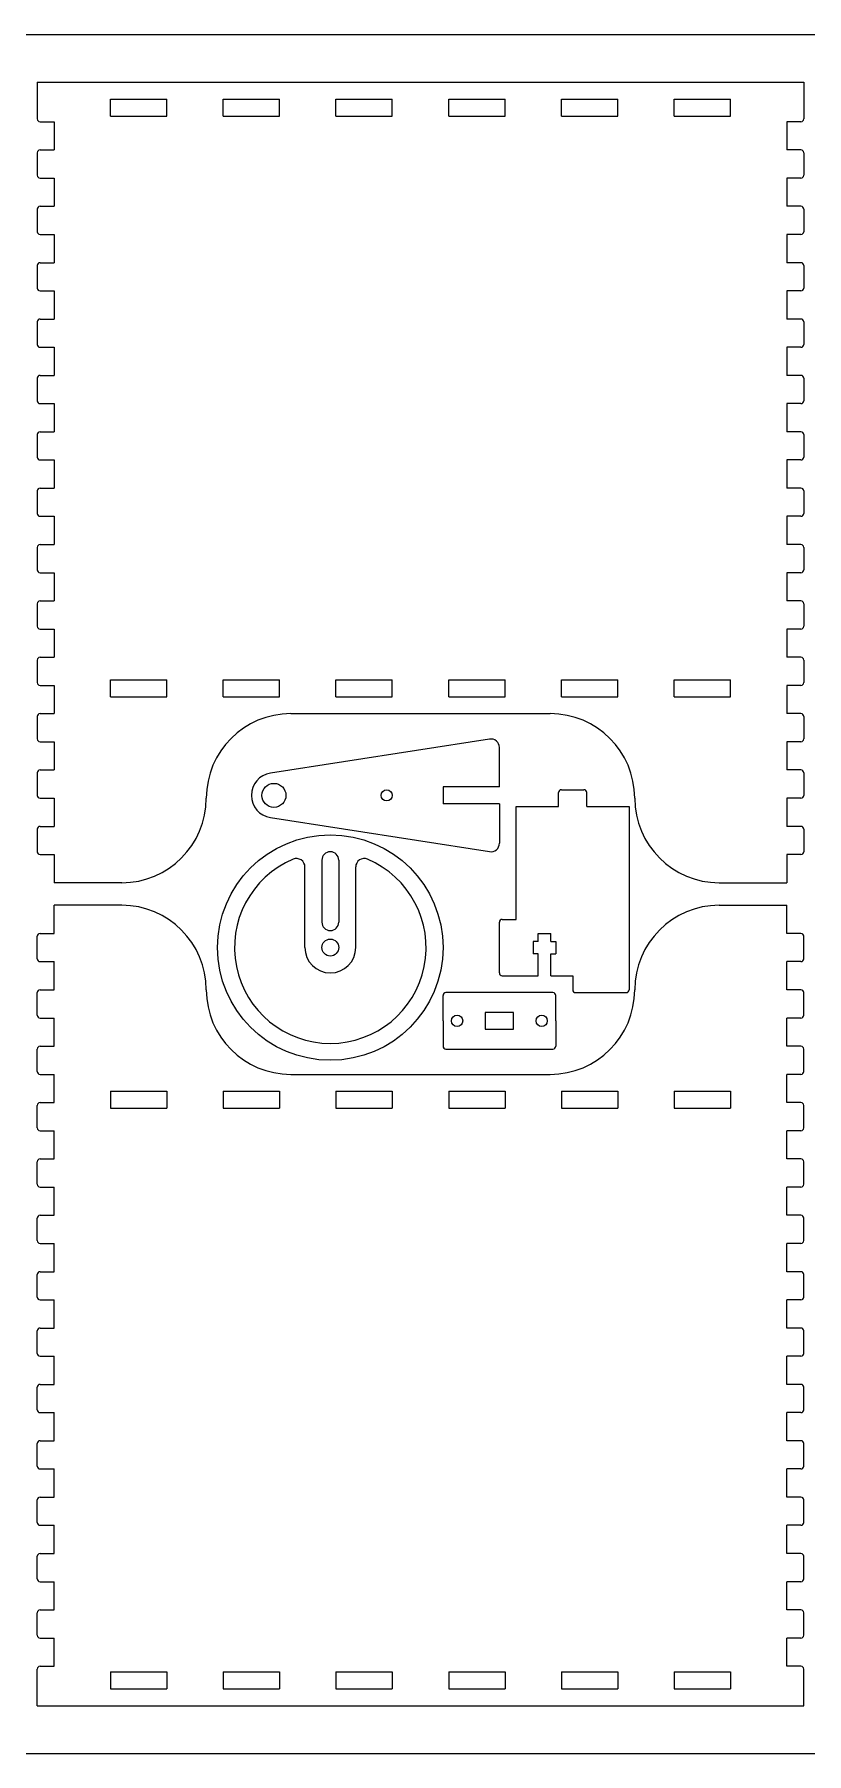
# Model space of a CAD drawing. Header units: millimetres. Extents: x 0 to 1220, y 0 to 610.
# Drawn here: x 465 to 739, y 0 to 610 of the extents above; entities that cross this region are included whole.
import ezdxf

# ---------------------------------------------------------------- set-up
doc = ezdxf.new("R2010")
doc.units = ezdxf.units.MM
doc.layers.get('0').update_dxf_attribs({"linetype": 'CONTINUOUS', "lineweight": 0})

msp = doc.modelspace()

# ---------------------------------------------------------------- linework, layer by layer
for p, q in [((0, 610), (1220, 610)), ((466, 593), (738, 593)), ((466, 593), (466, 580)), ((738, 593), (738, 580)), ((492, 581), (492, 587)), ((492, 587), (512, 587)), ((512, 581), (512, 587)), ((532, 581), (532, 587)), ((532, 587), (552, 587)), ((552, 581), (552, 587)), ((572, 581), (572, 587)), ((572, 587), (592, 587)), ((592, 581), (592, 587)), ((612, 581), (612, 587)), ((612, 587), (632, 587)), ((632, 581), (632, 587)), ((652, 581), (652, 587)), ((652, 587), (672, 587)), ((672, 581), (672, 587)), ((692, 581), (692, 587)), ((692, 587), (712, 587)), ((712, 581), (712, 587)), ((492, 581), (512, 581)), ((532, 581), (552, 581)), ((572, 581), (592, 581)), ((612, 581), (632, 581)), ((652, 581), (672, 581)), ((692, 581), (712, 581)), ((467, 579), (472, 579)), ((472, 579), (472, 569)), ((732, 579), (732, 569)), ((737, 579), (732, 579)), ((466, 568), (466, 560)), ((467, 569), (472, 569)), ((737, 569), (732, 569)), ((738, 568), (738, 560)), ((467, 559), (472, 559)), ((472, 559), (472, 549)), ((732, 559), (732, 549)), ((737, 559), (732, 559)), ((466, 548), (466, 540)), ((467, 549), (472, 549)), ((737, 549), (732, 549)), ((738, 548), (738, 540)), ((467, 539), (472, 539)), ((472, 539), (472, 529)), ((732, 539), (732, 529)), ((737, 539), (732, 539)), ((466, 528), (466, 520)), ((467, 529), (472, 529)), ((737, 529), (732, 529)), ((738, 528), (738, 520)), ((467, 519), (472, 519)), ((472, 519), (472, 509)), ((732, 519), (732, 509)), ((737, 519), (732, 519)), ((466, 508), (466, 500)), ((467, 509), (472, 509)), ((737, 509), (732, 509)), ((738, 508), (738, 500)), ((467, 499), (472, 499)), ((472, 499), (472, 489)), ((732, 499), (732, 489)), ((737, 499), (732, 499)), ((467, 489), (472, 489)), ((737, 489), (732, 489)), ((466, 488), (466, 480)), ((738, 488), (738, 480)), ((467, 479), (472, 479)), ((472, 479), (472, 469)), ((732, 479), (732, 469)), ((737, 479), (732, 479)), ((466, 468), (466, 460)), ((467, 469), (472, 469)), ((737, 469), (732, 469)), ((738, 468), (738, 460)), ((467, 459), (472, 459)), ((472, 459), (472, 449)), ((732, 459), (732, 449)), ((737, 459), (732, 459)), ((466, 448), (466, 440)), ((467, 449), (472, 449)), ((737, 449), (732, 449)), ((738, 448), (738, 440)), ((467, 439), (472, 439)), ((472, 439), (472, 429)), ((732, 439), (732, 429)), ((737, 439), (732, 439)), ((466, 428), (466, 420)), ((467, 429), (472, 429)), ((737, 429), (732, 429)), ((738, 428), (738, 420)), ((467, 419), (472, 419)), ((472, 419), (472, 409)), ((732, 419), (732, 409)), ((737, 419), (732, 419)), ((467, 409), (472, 409)), ((737, 409), (732, 409)), ((466, 408), (466, 400)), ((738, 408), (738, 400)), ((467, 399), (472, 399)), ((472, 399), (472, 389)), ((732, 399), (732, 389)), ((737, 399), (732, 399)), ((466, 388), (466, 380)), ((467, 389), (472, 389)), ((737, 389), (732, 389)), ((738, 388), (738, 380)), ((467, 379), (472, 379)), ((472, 379), (472, 369)), ((492, 375), (492, 381)), ((492, 381), (512, 381)), ((512, 375), (512, 381)), ((532, 375), (532, 381)), ((532, 381), (552, 381)), ((552, 375), (552, 381)), ((572, 375), (572, 381)), ((572, 381), (592, 381)), ((592, 375), (592, 381)), ((612, 375), (612, 381)), ((612, 381), (632, 381)), ((632, 375), (632, 381)), ((652, 375), (652, 381)), ((652, 381), (672, 381)), ((672, 375), (672, 381)), ((692, 375), (692, 381)), ((692, 381), (712, 381)), ((712, 375), (712, 381)), ((732, 379), (732, 369)), ((737, 379), (732, 379)), ((492, 375), (512, 375)), ((532, 375), (552, 375)), ((572, 375), (592, 375)), ((612, 375), (632, 375)), ((652, 375), (672, 375)), ((692, 375), (712, 375)), ((466, 368), (466, 360)), ((467, 369), (472, 369)), ((556, 369), (648, 369)), ((737, 369), (732, 369)), ((738, 368), (738, 360)), ((626.54, 359.96), (548.77, 347.91)), ((467, 359), (472, 359)), ((472, 359), (472, 349)), ((630, 343), (630, 357)), ((732, 359), (732, 349)), ((737, 359), (732, 359)), ((466, 348), (466, 340)), ((467, 349), (472, 349)), ((737, 349), (732, 349)), ((738, 348), (738, 340)), ((630, 343), (610, 343)), ((610, 343), (610, 337)), ((652, 342), (660, 342)), ((467, 339), (472, 339)), ((472, 339), (472, 329)), ((630, 337), (610, 337)), ((630, 337), (630, 323)), ((636, 296), (636, 336)), ((636, 336), (651, 336)), ((651, 336), (651, 341)), ((661, 336), (661, 341)), ((661, 336), (676, 336)), ((676, 336), (676, 276)), ((732, 339), (732, 329)), ((737, 339), (732, 339)), ((548.77, 332.09), (626.54, 320.04)), ((466, 328), (466, 320)), ((467, 329), (472, 329)), ((737, 329), (732, 329)), ((738, 328), (738, 320)), ((467, 319), (472, 319)), ((472, 319), (472, 309)), ((732, 319), (732, 309)), ((737, 319), (732, 319)), ((561, 286), (561, 314.58)), ((567, 317), (567, 295)), ((573, 317), (573, 295)), ((579, 286), (579, 314.58)), ((496, 309), (472, 309)), ((708, 309), (732, 309)), ((496, 301), (472, 301)), ((472, 291), (472, 301)), ((708, 301), (732, 301)), ((732, 291), (732, 301)), ((630, 277), (630, 295)), ((631, 296), (636, 296)), ((466, 282), (466, 290)), ((467, 291), (472, 291)), ((642, 288.2), (642, 283.8)), ((643.8, 288.2), (642, 288.2)), ((643.8, 291), (648.2, 291)), ((643.8, 288.2), (643.8, 291)), ((648.2, 288.2), (648.2, 291)), ((648.2, 288.2), (650, 288.2)), ((650, 288.2), (650, 283.8)), ((737, 291), (732, 291)), ((738, 282), (738, 290)), ((467, 281), (472, 281)), ((472, 271), (472, 281)), ((643.8, 283.8), (642, 283.8)), ((643.8, 276), (643.8, 283.8)), ((648.2, 283.8), (650, 283.8)), ((648.2, 276), (648.2, 283.8)), ((737, 281), (732, 281)), ((732, 271), (732, 281)), ((631, 276), (643.8, 276)), ((648.2, 276), (656, 276)), ((656, 276), (656, 271)), ((676, 276), (676, 271)), ((466, 262), (466, 270)), ((467, 271), (472, 271)), ((610, 260), (610, 269)), ((649, 270), (611, 270)), ((650, 260), (650, 269)), ((657, 270), (675, 270)), ((737, 271), (732, 271)), ((738, 262), (738, 270)), ((625, 263), (625, 257)), ((635, 263), (625, 263)), ((635, 257), (635, 263)), ((467, 261), (472, 261)), ((472, 251), (472, 261)), ((610, 260), (610, 251)), ((625, 257), (635, 257)), ((650, 260), (650, 251)), ((737, 261), (732, 261)), ((732, 251), (732, 261)), ((467, 251), (472, 251)), ((737, 251), (732, 251)), ((466, 242), (466, 250)), ((611, 250), (649, 250)), ((738, 242), (738, 250)), ((467, 241), (472, 241)), ((472, 231), (472, 241)), ((556, 241), (648, 241)), ((737, 241), (732, 241)), ((732, 231), (732, 241)), ((492, 235), (512, 235)), ((492, 235), (492, 229)), ((512, 235), (512, 229)), ((532, 235), (552, 235)), ((532, 235), (532, 229)), ((552, 235), (552, 229)), ((572, 235), (592, 235)), ((572, 235), (572, 229)), ((592, 235), (592, 229)), ((612, 235), (632, 235)), ((612, 235), (612, 229)), ((632, 235), (632, 229)), ((652, 235), (672, 235)), ((652, 235), (652, 229)), ((672, 235), (672, 229)), ((692, 235), (712, 235)), ((692, 235), (692, 229)), ((712, 235), (712, 229)), ((466, 222), (466, 230)), ((467, 231), (472, 231)), ((492, 229), (512, 229)), ((532, 229), (552, 229)), ((572, 229), (592, 229)), ((612, 229), (632, 229)), ((652, 229), (672, 229)), ((692, 229), (712, 229)), ((737, 231), (732, 231)), ((738, 222), (738, 230)), ((467, 221), (472, 221)), ((472, 211), (472, 221)), ((737, 221), (732, 221)), ((732, 211), (732, 221)), ((466, 202), (466, 210)), ((467, 211), (472, 211)), ((737, 211), (732, 211)), ((738, 202), (738, 210)), ((467, 201), (472, 201)), ((472, 191), (472, 201)), ((737, 201), (732, 201)), ((732, 191), (732, 201)), ((466, 182), (466, 190)), ((467, 191), (472, 191)), ((737, 191), (732, 191)), ((738, 182), (738, 190)), ((467, 181), (472, 181)), ((472, 171), (472, 181)), ((737, 181), (732, 181)), ((732, 171), (732, 181)), ((467, 171), (472, 171)), ((737, 171), (732, 171)), ((466, 162), (466, 170)), ((738, 162), (738, 170)), ((467, 161), (472, 161)), ((472, 151), (472, 161)), ((737, 161), (732, 161)), ((732, 151), (732, 161)), ((466, 142), (466, 150)), ((467, 151), (472, 151)), ((737, 151), (732, 151)), ((738, 142), (738, 150)), ((467, 141), (472, 141)), ((472, 131), (472, 141)), ((737, 141), (732, 141)), ((732, 131), (732, 141)), ((466, 122), (466, 130)), ((467, 131), (472, 131)), ((737, 131), (732, 131)), ((738, 122), (738, 130)), ((467, 121), (472, 121)), ((472, 111), (472, 121)), ((737, 121), (732, 121)), ((732, 111), (732, 121)), ((466, 102), (466, 110)), ((467, 111), (472, 111)), ((737, 111), (732, 111)), ((738, 102), (738, 110)), ((467, 101), (472, 101)), ((472, 91), (472, 101)), ((737, 101), (732, 101)), ((732, 91), (732, 101)), ((466, 82), (466, 90)), ((467, 91), (472, 91)), ((737, 91), (732, 91)), ((738, 82), (738, 90)), ((467, 81), (472, 81)), ((472, 71), (472, 81)), ((737, 81), (732, 81)), ((732, 71), (732, 81)), ((466, 62), (466, 70)), ((467, 71), (472, 71)), ((737, 71), (732, 71)), ((738, 62), (738, 70)), ((467, 61), (472, 61)), ((472, 51), (472, 61)), ((737, 61), (732, 61)), ((732, 51), (732, 61)), ((466, 42), (466, 50)), ((467, 51), (472, 51)), ((737, 51), (732, 51)), ((738, 42), (738, 50)), ((467, 41), (472, 41)), ((472, 31), (472, 41)), ((737, 41), (732, 41)), ((732, 31), (732, 41)), ((467, 31), (472, 31)), ((737, 31), (732, 31)), ((466, 17), (466, 30)), ((492, 29), (512, 29)), ((492, 29), (492, 23)), ((512, 29), (512, 23)), ((532, 29), (552, 29)), ((532, 29), (532, 23)), ((552, 29), (552, 23)), ((572, 29), (592, 29)), ((572, 29), (572, 23)), ((592, 29), (592, 23)), ((612, 29), (632, 29)), ((612, 29), (612, 23)), ((632, 29), (632, 23)), ((652, 29), (672, 29)), ((652, 29), (652, 23)), ((672, 29), (672, 23)), ((692, 29), (712, 29)), ((692, 29), (692, 23)), ((712, 29), (712, 23)), ((738, 17), (738, 30)), ((492, 23), (512, 23)), ((532, 23), (552, 23)), ((572, 23), (592, 23)), ((612, 23), (632, 23)), ((652, 23), (672, 23)), ((692, 23), (712, 23)), ((466, 17), (738, 17)), ((0, 0), (1220, 0))]:
    msp.add_line(p, q)
for centre, radius in [((550, 340), 4.25), ((590, 340), 2), ((570, 286), 40), ((570, 286), 3), ((615, 260), 2), ((645, 260), 2)]:
    msp.add_circle(centre, radius)
at = {"color": 7, "linetype": 'CONTINUOUS', "lineweight": 0}
for centre, radius, start, end in [((467, 580), 1, 180, 270), ((737, 580), 1, 270, 0), ((467, 568), 1, 90, 180), ((737, 568), 1, 0, 90), ((467, 560), 1, 180, 270), ((737, 560), 1, 270, 0), ((467, 548), 1, 90, 180), ((737, 548), 1, 0, 90), ((467, 540), 1, 180, 270), ((737, 540), 1, 270, 0), ((467, 528), 1, 90, 180), ((737, 528), 1, 0, 90), ((467, 520), 1, 180, 270), ((737, 520), 1, 270, 0), ((467, 508), 1, 90, 180), ((737, 508), 1, 0, 90), ((467, 500), 1, 180, 270), ((737, 500), 1, 270, 0), ((467, 488), 1, 90, 180), ((737, 488), 1, 0, 90), ((467, 480), 1, 180, 270), ((737, 480), 1, 270, 0), ((467, 468), 1, 90, 180), ((737, 468), 1, 0, 90), ((467, 460), 1, 180, 270), ((737, 460), 1, 270, 0), ((467, 448), 1, 90, 180), ((737, 448), 1, 0, 90), ((467, 440), 1, 180, 270), ((737, 440), 1, 270, 0), ((467, 428), 1, 90, 180), ((737, 428), 1, 0, 90), ((467, 420), 1, 180, 270), ((737, 420), 1, 270, 0), ((467, 408), 1, 90, 180), ((737, 408), 1, 0, 90), ((467, 400), 1, 180, 270), ((737, 400), 1, 270, 0), ((467, 388), 1, 90, 180), ((737, 388), 1, 0, 90), ((467, 380), 1, 180, 270), ((737, 380), 1, 270, 0), ((467, 368), 1, 90, 180), ((556, 339), 30, 90, 180), ((648, 339), 30, 360, 90), ((737, 368), 1, 0, 90), ((467, 360), 1, 180, 270), ((627, 357), 3, 360, 98.81454), ((737, 360), 1, 270, 0), ((467, 348), 1, 90, 180), ((550, 340), 8, 98.81454, 261.18546), ((737, 348), 1, 0, 90), ((652, 341), 1, 90, 180), ((660, 341), 1, 0, 90), ((467, 340), 1, 180, 270), ((496, 339), 30, 270, 0), ((708, 339), 30, 180, 270), ((737, 340), 1, 270, 0), ((467, 328), 1, 90, 180), ((737, 328), 1, 0, 90), ((467, 320), 1, 180, 270), ((570, 286), 34, 112.77397, 67.22603), ((558, 314.58), 3, 0, 112.77397), ((570, 317), 3, 0, 180), ((582, 314.58), 3, 67.22603, 180), ((627, 323), 3, 261.18546, 360), ((737, 320), 1, 270, 0), ((496, 271), 30, 360, 90), ((708, 271), 30, 90, 180), ((570, 295), 3, 180, 0), ((631, 295), 1, 90, 180), ((467, 290), 1, 90, 180), ((737, 290), 1, 360, 90), ((467, 282), 1, 180, 270), ((570, 286), 9, 180, 0), ((737, 282), 1, 270, 360), ((631, 277), 1, 180, 270), ((467, 270), 1, 90, 180), ((556, 271), 30, 180, 270), ((611, 269), 1, 90, 180), ((648, 271), 30, 270, 360), ((649, 269), 1, 360, 90), ((657, 271), 1, 180, 270), ((675, 271), 1, 270, 0), ((737, 270), 1, 360, 90), ((467, 262), 1, 180, 270), ((737, 262), 1, 270, 360), ((467, 250), 1, 90, 180), ((611, 251), 1, 180, 270), ((649, 251), 1, 270, 360), ((737, 250), 1, 360, 90), ((467, 242), 1, 180, 270), ((737, 242), 1, 270, 360), ((467, 230), 1, 90, 180), ((737, 230), 1, 360, 90), ((467, 222), 1, 180, 270), ((737, 222), 1, 270, 360), ((467, 210), 1, 90, 180), ((737, 210), 1, 360, 90), ((467, 202), 1, 180, 270), ((737, 202), 1, 270, 360), ((467, 190), 1, 90, 180), ((737, 190), 1, 360, 90), ((467, 182), 1, 180, 270), ((737, 182), 1, 270, 360), ((467, 170), 1, 90, 180), ((737, 170), 1, 360, 90), ((467, 162), 1, 180, 270), ((737, 162), 1, 270, 360), ((467, 150), 1, 90, 180), ((737, 150), 1, 360, 90), ((467, 142), 1, 180, 270), ((737, 142), 1, 270, 360), ((467, 130), 1, 90, 180), ((737, 130), 1, 360, 90), ((737, 122), 1, 270, 360), ((467, 122), 1, 180, 270), ((467, 110), 1, 90, 180), ((737, 110), 1, 360, 90), ((467, 102), 1, 180, 270), ((737, 102), 1, 270, 360), ((467, 90), 1, 90, 180), ((737, 90), 1, 360, 90), ((467, 82), 1, 180, 270), ((737, 82), 1, 270, 360), ((467, 70), 1, 90, 180), ((737, 70), 1, 360, 90), ((467, 62), 1, 180, 270), ((737, 62), 1, 270, 360), ((467, 50), 1, 90, 180), ((737, 50), 1, 360, 90), ((467, 42), 1, 180, 270), ((737, 42), 1, 270, 360), ((467, 30), 1, 90, 180), ((737, 30), 1, 360, 90)]:
    msp.add_arc(centre, radius, start, end, dxfattribs=at)

doc.saveas('drawing.dxf')
